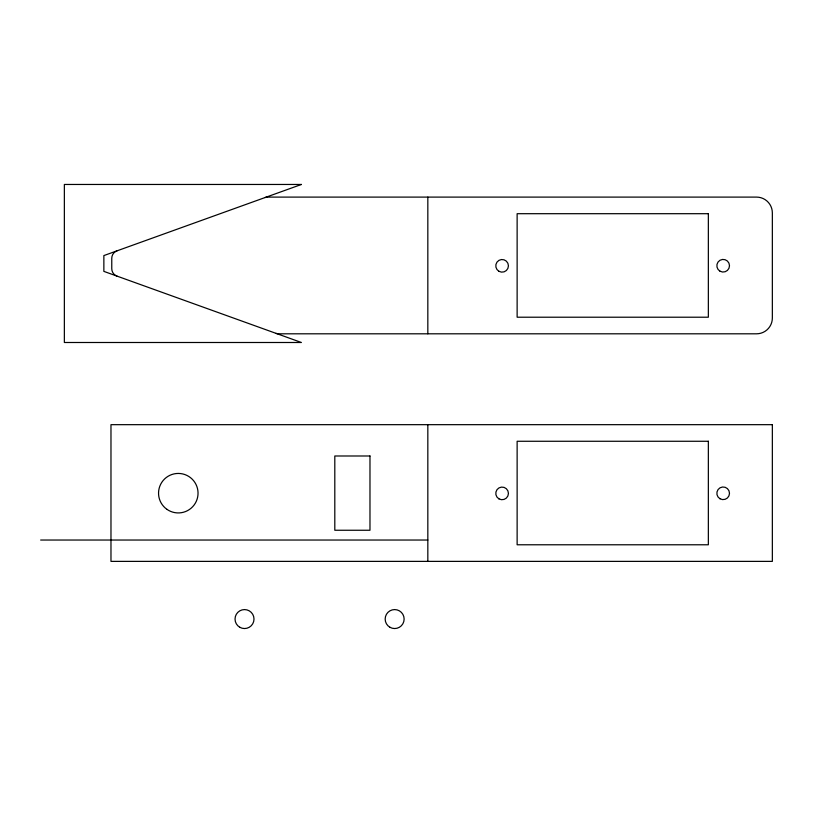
<?xml version="1.0" encoding="UTF-8"?>
<svg xmlns="http://www.w3.org/2000/svg" width="813" height="813" viewBox="0 0 813 813"><rect width="100%" height="100%" fill="white"/><g stroke="black" fill="none" stroke-linecap="round" stroke-linejoin="round"><path stroke-width="1.22" d="M40.65 540.035L427.831 540.035M427.831 197.102L427.831 333.808M427.831 424.671L427.831 561.377M264.987 197.569A7.906 7.906 0 0 1 267.67 197.102L756.547 197.102A15.803 15.803 0 0 1 772.35 212.904L772.35 318.005A15.803 15.803 0 0 1 756.547 333.808L278.646 333.808A7.906 7.906 0 0 1 275.963 333.34M116.991 250.851A7.906 7.906 0 0 0 111.767 258.29L111.767 268.676A7.906 7.906 0 0 0 116.991 276.105M301.41 184.46L103.861 255.577L103.861 271.379L301.41 342.497L64.359 342.497L64.359 184.46L301.41 184.46M708.347 213.697L517.129 213.697L517.129 317.212L708.347 317.212L708.347 213.697M772.35 424.671L110.975 424.671L110.975 561.377L772.35 561.377L772.35 424.671M708.347 441.266L517.129 441.266L517.129 544.781L708.347 544.781L708.347 441.266M369.976 455.991L334.804 455.991L334.804 530.249L369.976 530.249L369.976 455.991M498.948 271.308A6.321 6.321 0 0 0 508.43 265.831A6.321 6.321 0 0 0 498.948 260.353A6.321 6.321 0 0 0 498.948 271.308M720.013 271.207A6.321 6.321 0 0 0 729.495 265.729A6.321 6.321 0 0 0 720.013 260.251A6.321 6.321 0 0 0 720.013 271.207M166.919 509.334A19.756 19.756 0 0 0 197.966 494.954A19.756 19.756 0 0 0 169.998 475.259A19.756 19.756 0 0 0 166.919 509.334M720.013 498.776A6.321 6.321 0 0 0 729.495 493.298A6.321 6.321 0 0 0 720.013 487.82A6.321 6.321 0 0 0 720.013 498.776M498.948 498.877A6.321 6.321 0 0 0 508.43 493.4A6.321 6.321 0 0 0 498.948 487.922A6.321 6.321 0 0 0 498.948 498.877M389.905 627.27A9.482 9.482 0 0 0 404.132 619.059A9.482 9.482 0 0 0 389.905 610.848A9.482 9.482 0 0 0 389.905 627.27M239.774 627.27A9.482 9.482 0 0 0 254.002 619.059A9.482 9.482 0 0 0 239.774 610.848A9.482 9.482 0 0 0 239.774 627.27"/></g></svg>
